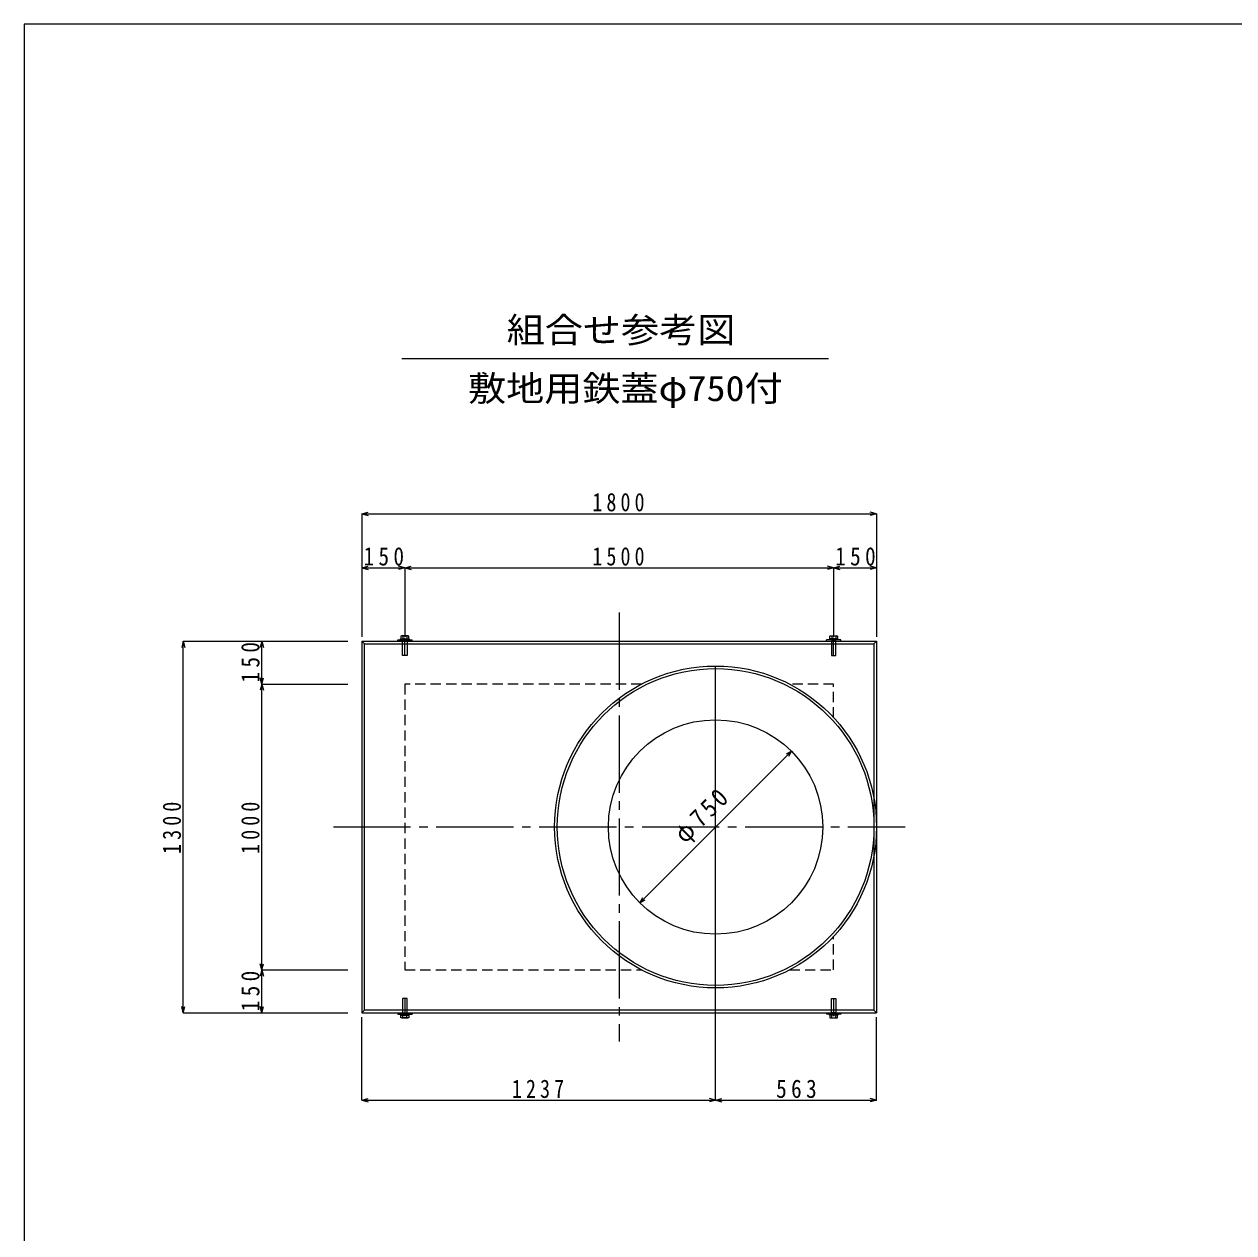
# Model space of a CAD drawing. Units: millimetres, scale not verified. Extents: x -6164 to 5771, y -4092 to 4364.
# Drawn here: x -6164 to -1933, y 136 to 4364 of the extents above; entities that cross this region are included whole.
import ezdxf
from ezdxf.enums import TextEntityAlignment as Align

# ---------------------------------------------------------------- set-up
doc = ezdxf.new("R2010")
doc.units = ezdxf.units.MM
doc.header["$LTSCALE"] = 30
doc.linetypes.add('CHAIN2', pattern=[12, 9, -1, 1, -1])
doc.linetypes.add('DASHED1', pattern=[1.8, 1.2, -0.6])
for name, color, linetype, lineweight in [('0-0_枠', 7, 'Continuous', 9), ('0-1', 7, 'Continuous', 9), ('0-6_寸法', 4, 'Continuous', 9), ('0-C_CR', 3, 'Continuous', 9), ('1-0', 7, 'Continuous', 9)]:
    doc.layers.add(name, color=color, linetype=linetype, lineweight=lineweight)
doc.styles.add('ＭＳ ゴシック', font='')
doc.styles.get('ＭＳ ゴシック').set_extended_font_data('MS Gothic')

msp = doc.modelspace()

# ---------------------------------------------------------------- linework, layer by layer
at = {"layer": '0-0_枠', "color": 3}
msp.add_line((-4842.83, 3194.1), (-3351.3, 3194.1), dxfattribs=at)
at = {"layer": '0-1', "linetype": 'CHAIN2'}
for p, q in [((-4082.75, 2305.67), (-4082.75, 805.67)), ((-5082.75, 1555.67), (-3082.75, 1555.67))]:
    msp.add_line(p, q, dxfattribs=at)
at = {"layer": '0-1', "color": 3}
for p, q in [((-4982.75, 2205.67), (-3182.75, 2205.67)), ((-4982.75, 2205.67), (-4982.75, 905.67)), ((-3191.75, 2196.67), (-3182.75, 2205.67)), ((-3182.75, 2205.67), (-3182.75, 905.67)), ((-4973.75, 2196.67), (-3191.75, 2196.67)), ((-4982.75, 905.67), (-4973.75, 914.67)), ((-4982.75, 905.67), (-3182.75, 905.67)), ((-3182.75, 905.67), (-3191.75, 914.67))]:
    msp.add_line(p, q, dxfattribs=at)
at = {"layer": '0-1'}
for p, q in [((-4857.75, 2210.67), (-4807.75, 2210.67)), ((-4857.75, 2205.67), (-4857.75, 2210.67)), ((-4847.75, 2210.67), (-4847.75, 2213.87)), ((-4847.75, 2213.87), (-4817.75, 2213.87)), ((-4839.84, 2222.79), (-4839.84, 2213.87)), ((-4825.98, 2222.79), (-4825.98, 2213.87)), ((-4819.05, 2213.87), (-4819.05, 2222.79)), ((-4817.75, 2213.87), (-4817.75, 2210.67)), ((-4807.75, 2205.67), (-4807.75, 2210.67)), ((-3307.75, 2210.67), (-3357.75, 2210.67)), ((-3357.75, 2205.67), (-3357.75, 2210.67)), ((-3347.75, 2213.87), (-3347.75, 2210.67)), ((-3317.75, 2213.87), (-3347.75, 2213.87)), ((-3346.44, 2213.87), (-3346.44, 2222.79)), ((-3339.51, 2222.79), (-3339.51, 2213.87)), ((-3325.66, 2222.79), (-3325.66, 2213.87)), ((-3317.75, 2210.67), (-3317.75, 2213.87)), ((-3307.75, 2205.67), (-3307.75, 2210.67)), ((-4857.75, 905.67), (-4857.75, 900.67)), ((-4857.75, 900.67), (-4807.75, 900.67)), ((-4847.75, 900.67), (-4847.75, 897.47)), ((-4847.75, 897.47), (-4817.75, 897.47)), ((-4839.84, 888.54), (-4839.84, 897.47)), ((-4825.98, 888.54), (-4825.98, 897.47)), ((-4819.05, 897.47), (-4819.05, 888.54)), ((-4817.75, 897.47), (-4817.75, 900.67)), ((-4807.75, 905.67), (-4807.75, 900.67)), ((-3357.75, 905.67), (-3357.75, 900.67)), ((-3307.75, 900.67), (-3357.75, 900.67)), ((-3347.75, 897.47), (-3347.75, 900.67)), ((-3317.75, 897.47), (-3347.75, 897.47)), ((-3346.44, 897.47), (-3346.44, 888.54)), ((-3339.51, 888.54), (-3339.51, 897.47)), ((-3325.66, 888.54), (-3325.66, 897.47)), ((-3317.75, 900.67), (-3317.75, 897.47)), ((-3307.75, 905.67), (-3307.75, 900.67))]:
    msp.add_line(p, q, dxfattribs=at)
at = {"layer": '0-1', "linetype": 'DASHED1'}
for p, q in [((-4841.91, 2213.87), (-4841.91, 2210.67)), ((-4823.91, 2213.87), (-4823.91, 2210.67)), ((-3341.58, 2213.87), (-3341.58, 2210.67)), ((-3323.58, 2213.87), (-3323.58, 2210.67)), ((-4841.91, 897.47), (-4841.91, 900.67)), ((-4823.91, 897.47), (-4823.91, 900.67)), ((-3341.58, 897.47), (-3341.58, 900.67)), ((-3323.58, 897.47), (-3323.58, 900.67))]:
    msp.add_line(p, q, dxfattribs=at)
at = {"layer": '0-1', "color": 4}
for p, q in [((-4840.75, 2205.67), (-4824.75, 2205.67)), ((-4840.75, 2155.67), (-4840.75, 2205.67)), ((-4824.75, 2205.67), (-4824.75, 2155.67)), ((-3324.75, 2205.67), (-3340.75, 2205.67)), ((-3340.75, 2205.67), (-3340.75, 2155.67)), ((-3324.75, 2205.67), (-3340.75, 2205.67)), ((-3324.75, 2155.67), (-3324.75, 2205.67)), ((-4824.75, 2155.67), (-4840.75, 2155.67)), ((-3340.75, 2155.67), (-3324.75, 2155.67)), ((-3480.58, 1820.83), (-4010.91, 1290.5)), ((-3480.58, 1820.83), (-3498.77, 1810.33)), ((-3480.58, 1820.83), (-3491.08, 1802.65)), ((-4010.91, 1290.5), (-4000.41, 1308.69)), ((-4010.91, 1290.5), (-3992.72, 1301)), ((-4840.75, 955.67), (-4840.75, 905.67)), ((-4824.75, 955.67), (-4840.75, 955.67)), ((-4824.75, 905.67), (-4824.75, 955.67)), ((-3340.75, 955.67), (-3324.75, 955.67)), ((-3340.75, 905.67), (-3340.75, 955.67)), ((-3324.75, 955.67), (-3324.75, 905.67)), ((-4840.75, 905.67), (-4824.75, 905.67)), ((-4840.75, 905.67), (-4824.75, 905.67)), ((-3324.75, 905.67), (-3340.75, 905.67)), ((-3324.75, 905.67), (-3340.75, 905.67)), ((-3324.75, 905.67), (-3340.75, 905.67))]:
    msp.add_line(p, q, dxfattribs=at)
at = {"layer": '0-1', "color": 4, "linetype": 'CHAIN2'}
for p, q in [((-4832.75, 2155.67), (-4832.75, 2217.87)), ((-3332.75, 2155.67), (-3332.75, 2217.87)), ((-4832.75, 955.67), (-4832.75, 893.47)), ((-3332.75, 955.67), (-3332.75, 893.47))]:
    msp.add_line(p, q, dxfattribs=at)
at = {"layer": '0-1', "color": 4, "linetype": 'DASHED1'}
for p, q in [((-4832.75, 2055.67), (-4832.75, 1055.67)), ((-4004.53, 2055.67), (-4832.75, 2055.67)), ((-3332.75, 2055.67), (-3486.96, 2055.67)), ((-3332.75, 1938.29), (-3332.75, 2055.67)), ((-3332.75, 1055.67), (-3332.75, 1173.04)), ((-4832.75, 1055.67), (-4004.53, 1055.67)), ((-3486.96, 1055.67), (-3332.75, 1055.67))]:
    msp.add_line(p, q, dxfattribs=at)
at = {"layer": '0-1', "color": 3}
for points in [[(-4973.75, 914.67), (-4973.75, 2196.67), (-4982.75, 2205.67)], [(-3191.75, 2196.67), (-3191.75, 914.67), (-4973.75, 914.67)]]:
    msp.add_lwpolyline(points, dxfattribs=at)
at = {"layer": '0-1'}
for points in [[(-4819.05, 2222.79), (-4820.91, 2223.87), (-4844.91, 2223.87), (-4846.77, 2222.79), (-4846.77, 2213.87)], [(-3346.44, 2222.79), (-3344.58, 2223.87), (-3320.58, 2223.87), (-3318.73, 2222.79), (-3318.73, 2213.87)], [(-4819.05, 888.54), (-4820.91, 887.47), (-4844.91, 887.47), (-4846.77, 888.54), (-4846.77, 897.47)], [(-3346.44, 888.54), (-3344.58, 887.47), (-3320.58, 887.47), (-3318.73, 888.54), (-3318.73, 897.47)]]:
    msp.add_lwpolyline(points, dxfattribs=at)
at = {"layer": '0-1', "color": 3}
msp.add_circle((-3745.75, 1555.67), 375, dxfattribs=at)
at = {"layer": '0-1'}
for centre, radius, start, end in [((-4843.3, 2217.73), 6.13, 55.61574, 90), ((-4832.91, 2200.94), 22.93, 72.41203, 107.58795), ((-4822.52, 2217.73), 6.13, 90, 124.38425), ((-3342.98, 2217.73), 6.13, 55.61575, 90), ((-3332.58, 2200.94), 22.93, 72.41205, 107.58797), ((-3322.19, 2217.73), 6.13, 90, 124.38426), ((-4843.3, 893.6), 6.13, 270, 304.38426), ((-4832.91, 910.39), 22.93, 252.41205, 287.58797), ((-4822.52, 893.6), 6.13, 235.61575, 270), ((-3342.98, 893.6), 6.13, 270, 304.38425), ((-3332.58, 910.39), 22.93, 252.41203, 287.58795), ((-3322.19, 893.6), 6.13, 235.61574, 270)]:
    msp.add_arc(centre, radius, start, end, dxfattribs=at)
at = {"layer": '0-6_寸法'}
for p, q in [((-4982.75, 2651.57), (-4961.01, 2657.4)), ((-4982.75, 2651.57), (-3182.75, 2651.57)), ((-4982.75, 2651.57), (-4961.01, 2645.75)), ((-4982.75, 2651.57), (-4982.75, 2456.18)), ((-3182.75, 2651.57), (-3204.48, 2657.4)), ((-3182.75, 2651.57), (-3204.48, 2645.75)), ((-3182.75, 2651.57), (-3182.75, 2456.18)), ((-4982.75, 2462), (-4961.01, 2467.83)), ((-4982.75, 2462), (-4832.75, 2462)), ((-4982.75, 2462), (-4961.01, 2456.18)), ((-4982.75, 2462), (-4982.75, 2221.2)), ((-4832.75, 2462), (-4854.48, 2467.83)), ((-4832.75, 2462), (-4854.48, 2456.18)), ((-4832.75, 2462), (-4811.01, 2467.83)), ((-4832.75, 2462), (-4832.75, 2221.2)), ((-4832.75, 2462), (-3332.75, 2462)), ((-4832.75, 2462), (-4811.01, 2456.18)), ((-3332.75, 2462), (-3354.48, 2467.83)), ((-3332.75, 2462), (-3354.48, 2456.18)), ((-3332.75, 2462), (-3311.01, 2467.83)), ((-3332.75, 2462), (-3332.75, 2221.2)), ((-3332.75, 2462), (-3182.75, 2462)), ((-3332.75, 2462), (-3311.01, 2456.18)), ((-3182.75, 2462), (-3204.48, 2467.83)), ((-3182.75, 2462), (-3204.48, 2456.18)), ((-3182.75, 2462), (-3182.75, 2221.2)), ((-5607.75, 2205.67), (-5613.57, 2183.93)), ((-5607.75, 905.67), (-5607.75, 2205.67)), ((-5607.75, 2205.67), (-5601.92, 2183.93)), ((-5607.75, 2205.67), (-5333.04, 2205.67)), ((-5333.04, 2205.67), (-5338.87, 2183.93)), ((-5333.04, 2055.67), (-5333.04, 2205.67)), ((-5333.04, 2205.67), (-5327.22, 2183.93)), ((-5333.04, 2205.67), (-5032.83, 2205.67)), ((-3745.75, 599.46), (-3745.75, 2118.67)), ((-5333.04, 2055.67), (-5338.87, 2077.4)), ((-5333.04, 2055.67), (-5327.22, 2077.4)), ((-5333.04, 2055.67), (-5338.87, 2033.93)), ((-5333.04, 1055.67), (-5333.04, 2055.67)), ((-5333.04, 2055.67), (-5327.22, 2033.93)), ((-5333.04, 2055.67), (-5032.83, 2055.67)), ((-5333.04, 1055.67), (-5338.87, 1077.4)), ((-5333.04, 1055.67), (-5327.22, 1077.4)), ((-5333.04, 1055.67), (-5338.87, 1033.93)), ((-5333.04, 905.67), (-5333.04, 1055.67)), ((-5333.04, 1055.67), (-5327.22, 1033.93)), ((-5333.04, 1055.67), (-5032.83, 1055.67)), ((-5607.75, 905.67), (-5613.57, 927.4)), ((-5607.75, 905.67), (-5601.92, 927.4)), ((-5607.75, 905.67), (-5333.04, 905.67)), ((-5333.04, 905.67), (-5338.87, 927.4)), ((-5333.04, 905.67), (-5327.22, 927.4)), ((-5333.04, 905.67), (-5032.83, 905.67)), ((-4982.75, 599.46), (-4982.75, 890.83)), ((-3182.75, 599.46), (-3182.75, 890.83)), ((-4982.75, 599.46), (-4961.01, 605.28)), ((-4982.75, 599.46), (-3745.75, 599.46)), ((-4982.75, 599.46), (-4961.01, 593.64)), ((-3745.75, 599.46), (-3767.48, 605.28)), ((-3745.75, 599.46), (-3767.48, 593.64)), ((-3745.75, 599.46), (-3724.01, 605.28)), ((-3745.75, 599.46), (-3182.75, 599.46)), ((-3745.75, 599.46), (-3724.01, 593.64)), ((-3182.75, 599.46), (-3204.48, 605.28)), ((-3182.75, 599.46), (-3204.48, 593.64))]:
    msp.add_line(p, q, dxfattribs=at)
at = {"layer": '0-C_CR'}
for radius in [563, 554, 375]:
    msp.add_circle((-3745.75, 1555.67), radius, dxfattribs=at)
at = {"layer": '1-0', "color": 5}
for p, q in [((-6164.46, 4364), (-6164.46, -4091.96)), ((5770.88, 4364), (-6164.46, 4364))]:
    msp.add_line(p, q, dxfattribs=at)

# ---------------------------------------------------------------- texts
at = {"layer": '0-0_枠', "style": 'ＭＳ ゴシック', "width": 1.1}
for s, p in [('組合せ参考図', (-4476.48, 3223.36)), ('敷地用鉄蓋φ750付', (-4611.78, 3018.87))]:
    msp.add_text(s, height=88.86, dxfattribs=at).set_placement(p, align=Align.BOTTOM_LEFT)
at = {"layer": '0-1', "insert": (-3840.21, 1482.41), "char_height": 64.15, "attachment_point": 7, "rotation": 45, "style": 'ＭＳ ゴシック'}
msp.add_mtext('\\T1.31;\\W0.9;φ750', dxfattribs=at)
at = {"layer": '0-6_寸法', "color": 7, "char_height": 64.15, "attachment_point": 7, "style": 'ＭＳ ゴシック'}
for s, insert in [('\\T1.41;\\W0.8;1800', (-4176.9, 2659.07)), ('\\T1.41;\\W0.85;150', (-4977.43, 2469.5)), ('\\T1.41;\\W0.8;1500', (-4176.9, 2469.5)), ('\\T1.41;\\W0.85;150', (-3327.43, 2469.5)), ('\\T1.41;\\W0.8;1237', (-4458.4, 606.96)), ('\\T1.41;\\W0.85;563', (-3533.93, 606.96))]:
    msp.add_mtext(s, dxfattribs=dict(at, insert=insert))
at = {"layer": '0-6_寸法', "color": 7, "char_height": 64.15, "attachment_point": 7, "rotation": 90, "style": 'ＭＳ ゴシック'}
for s, insert in [('\\T1.41;\\W0.85;150', (-5340.54, 2060.98)), ('\\T1.41;\\W0.8;1300', (-5615.25, 1461.51)), ('\\T1.41;\\W0.8;1000', (-5340.54, 1461.51)), ('\\T1.41;\\W0.85;150', (-5340.54, 910.98))]:
    msp.add_mtext(s, dxfattribs=dict(at, insert=insert))

doc.saveas('drawing.dxf')
